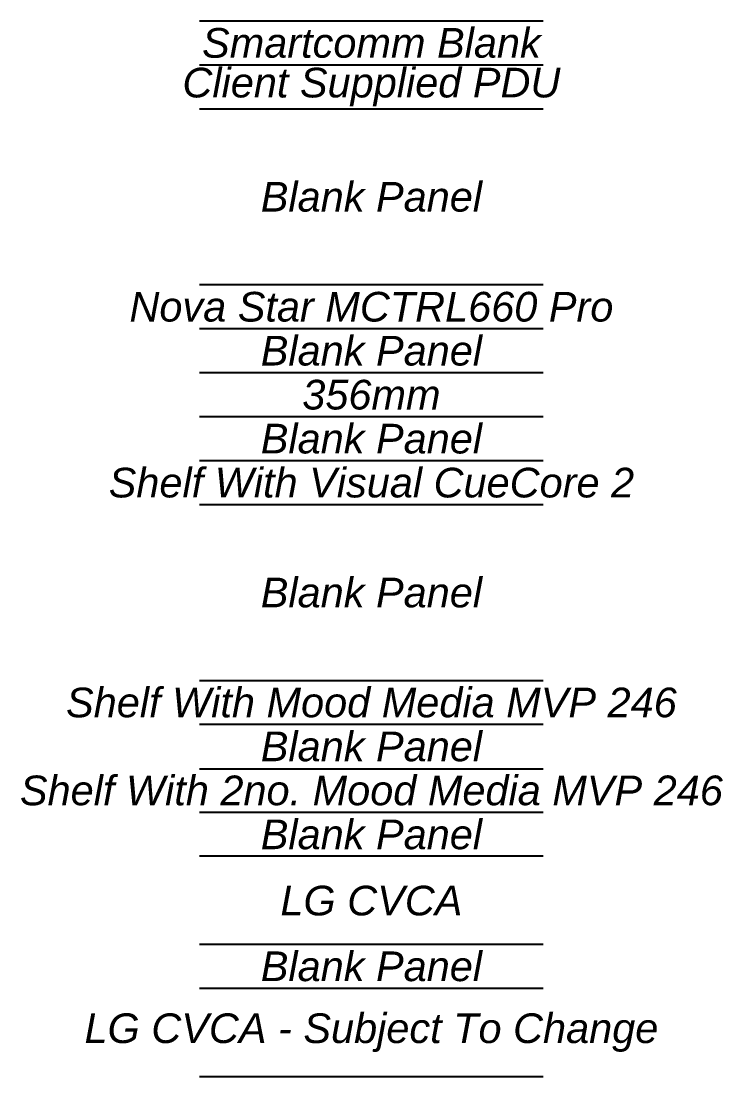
# Model space of a CAD drawing. Header units: millimetres. Extents: x -71336 to -33468, y -26189 to 22712.
# Drawn here: x -35389 to -34679, y -16504 to -15436 of the extents above; entities that cross this region are included whole.
import ezdxf

# ---------------------------------------------------------------- set-up
doc = ezdxf.new("R2010")
doc.units = ezdxf.units.MM
doc.layers.add('SC - Text', color=7, linetype='Continuous')
doc.layers.add('SC - TITLE_BLOCK', color=7, linetype='Continuous')
doc.styles.get("Standard").update_dxf_attribs({"font": 'arial.ttf', "height": 35})

msp = doc.modelspace()

# ---------------------------------------------------------------- linework, layer by layer
at = {"layer": 'SC - TITLE_BLOCK'}
for p, q in [((-34861.018, -15436.334), (-35208.322, -15436.334)), ((-34861.018, -15480.784), (-35208.322, -15480.784)), ((-34861.018, -15525.234), (-35208.322, -15525.234)), ((-34861.018, -15703.034), (-35208.322, -15703.034)), ((-34861.018, -15747.484), (-35208.322, -15747.484)), ((-34861.018, -15791.934), (-35208.322, -15791.934)), ((-34861.018, -15836.384), (-35208.322, -15836.384)), ((-34861.018, -15880.834), (-35208.322, -15880.834)), ((-34861.018, -15925.284), (-35208.322, -15925.284)), ((-34861.018, -16103.084), (-35208.322, -16103.084)), ((-34861.018, -16147.534), (-35208.322, -16147.534)), ((-34861.018, -16192.434), (-35208.322, -16192.434)), ((-34861.018, -16236.434), (-35208.322, -16236.434)), ((-34861.018, -16280.434), (-35208.322, -16280.434)), ((-34861.018, -16369.784), (-35208.322, -16369.784)), ((-34861.018, -16414.234), (-35208.322, -16414.234)), ((-34861.018, -16503.584), (-35208.322, -16503.584))]:
    msp.add_line(p, q, dxfattribs=at)

# ---------------------------------------------------------------- texts
at = {"layer": 'SC - Text', "char_height": 30, "attachment_point": 5}
for s, insert, width in [('\\pxqc;{\\f@Arial Unicode MS|b0|i1|c0|p34;Smartcomm Blank}', (-35034.67, -15458.559), 641.95739), ('\\pxqc;{\\f@Arial Unicode MS|b0|i1|c0|p34;Client Supplied PDU}', (-35034.67, -15503.009), 641.95739), ('\\pxqc;{\\f@Arial Unicode MS|b0|i1|c0|p34;Blank Panel}', (-35034.67, -15614.134), 641.95739), ('\\pxqc;{\\f@Arial Unicode MS|b0|i1|c0|p34;Nova Star MCTRL660 Pro}', (-35034.67, -15725.259), 641.95739), ('\\pxqc;{\\f@Arial Unicode MS|b0|i1|c0|p34;Blank Panel}', (-35034.67, -15769.709), 641.95739), ('\\pxqc;{\\f@Arial Unicode MS|b0|i1|c0|p34;356mm}', (-35034.67, -15814.159), 641.95739), ('\\pxqc;{\\f@Arial Unicode MS|b0|i1|c0|p34;Blank Panel}', (-35034.67, -15858.609), 641.95739), ('\\pxqc;{\\f@Arial Unicode MS|b0|i1|c0|p34;Shelf With Visual CueCore 2}', (-35034.67, -15903.059), 641.95739), ('\\pxqc;{\\f@Arial Unicode MS|b0|i1|c0|p34;Blank Panel}', (-35034.67, -16014.184), 641.95739), ('\\pxqc;{\\f@Arial Unicode MS|b0|i1|c0|p34;Shelf With Mood Media MVP 246}', (-35034.67, -16125.309), 641.95739), ('\\pxqc;{\\f@Arial Unicode MS|b0|i1|c0|p34;Blank Panel}', (-35034.67, -16169.759), 641.95739), ('\\pxqc;{\\f@Arial Unicode MS|b0|i1|c0|p34;Shelf With 2no. Mood Media MVP 246}', (-35034.67, -16214.209), 903.40091), ('\\pxqc;{\\f@Arial Unicode MS|b0|i1|c0|p34;Blank Panel}', (-35034.67, -16258.659), 641.95739), ('{\\f@Arial Unicode MS|b0|i1|c0|p34;LG CVCA}', (-35034.67, -16325.559), 641.95739), ('\\pxqc;{\\f@Arial Unicode MS|b0|i1|c0|p34;Blank Panel}', (-35034.67, -16392.009), 641.95739), ('{\\f@Arial Unicode MS|b0|i1|c0|p34;LG CVCA - Subject To Change}', (-35034.67, -16458.909), 641.95739)]:
    msp.add_mtext(s, dxfattribs=dict(at, insert=insert, width=width))

doc.saveas('drawing.dxf')
